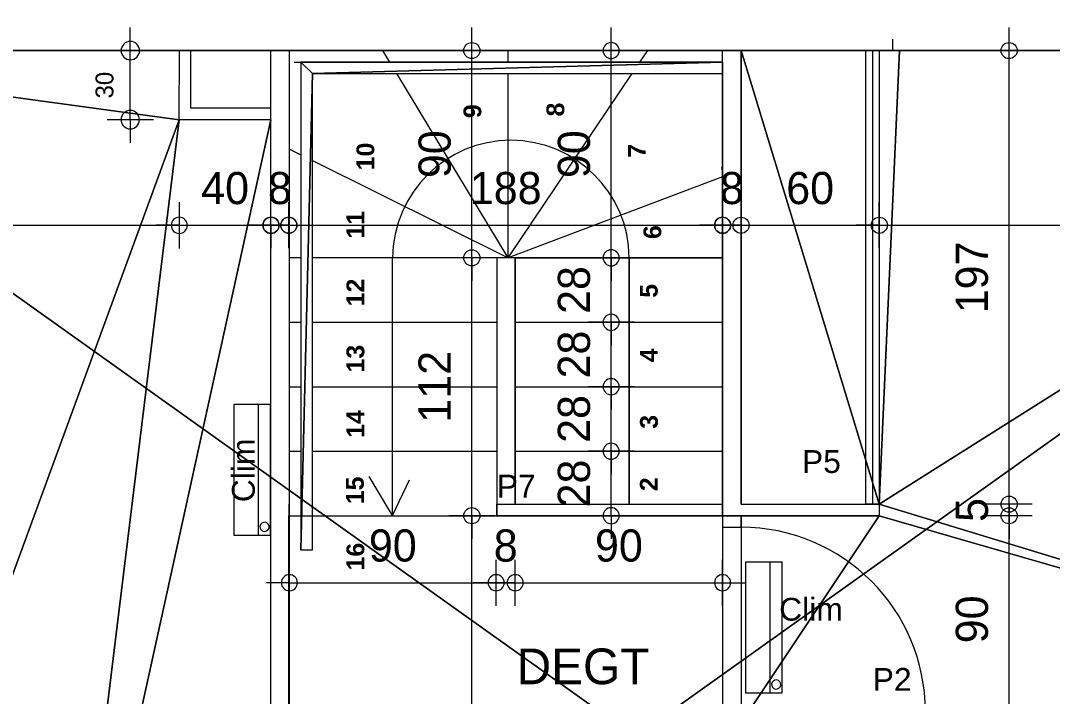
# Model space of a CAD drawing. Header units: metres. Extents: x -30.4 to 29.6, y -50.6 to 0.4.
# Drawn here: x 20.827 to 25.305, y -13.347 to -10.412 of the extents above; entities that cross this region are included whole.
import ezdxf
from ezdxf.enums import TextEntityAlignment as Align
from ezdxf.lldxf.tags import DXFTag

# ---------------------------------------------------------------- set-up
doc = ezdxf.new("R2010")
doc.units = ezdxf.units.M
doc.header["$MEASUREMENT"] = 0
for name, color, linetype in [('Calque commun', 7, 'Continuous'), ('Calque5', 7, 'Continuous'), ('Textes', 7, 'Continuous')]:
    doc.layers.add(name, color=color, linetype=linetype)
doc.styles.add('Arial12', font='arialbd.ttf', dxfattribs={"height": 0.077267})
doc.styles.add('Arial4', font='arial.ttf', dxfattribs={"height": 0.098961})
doc.styles.add('Century Gothic', font='GOTHIC.TTF', dxfattribs={"height": 0.139636})
doc.styles.add('Century Gothic15', font='GOTHIC.TTF', dxfattribs={"height": 0.155151})
doc.styles.add('Century Gothic19', font='GOTHIC.TTF', dxfattribs={"height": 0.077575})
tags = doc.linetypes.add('HIDDEN2', pattern=[0.1875, 0.125, -0.0625]).pattern_tags.tags
tags[6:7] = [DXFTag(74, 4), DXFTag(75, 0), DXFTag(340, '0'), DXFTag(46, 1.0), DXFTag(50, 0.0), DXFTag(44, 0.0), DXFTag(45, 0.0)]
tags[4:5] = [DXFTag(74, 4), DXFTag(75, 0), DXFTag(340, '0'), DXFTag(46, 1.0), DXFTag(50, 0.0), DXFTag(44, 0.0), DXFTag(45, 0.0)]
tags = doc.linetypes.add('HIDDENX2', pattern=[0.75, 0.5, -0.25]).pattern_tags.tags
tags[6:7] = [DXFTag(74, 4), DXFTag(75, 0), DXFTag(340, '0'), DXFTag(46, 1.0), DXFTag(50, 0.0), DXFTag(44, 0.0), DXFTag(45, 0.0)]
tags[4:5] = [DXFTag(74, 4), DXFTag(75, 0), DXFTag(340, '0'), DXFTag(46, 1.0), DXFTag(50, 0.0), DXFTag(44, 0.0), DXFTag(45, 0.0)]

# ---------------------------------------------------------------- blocks, each defined once
blk = doc.blocks.new('xmodule 12 niv1-7')
at = {"layer": 'Calque commun', "color": 5, "linetype": 'Continuous', "lineweight": 9}
blk.add_arc((0, 0), 0.5, 0, 359.99941, dxfattribs=at)
blk = doc.blocks.new('xmodule 12 niv1-8')
at = {"layer": 'Calque commun', "color": 5, "linetype": 'Continuous', "lineweight": 9}
blk.add_arc((0, 0), 0.5, 0, 359.99941, dxfattribs=at)
blk = doc.blocks.new('DimLine53630-2')
at = {"layer": 'Calque commun', "color": 5, "linetype": 'Continuous', "lineweight": 9}
for p, q in [((24.554, -11.3193), (24.554, -11.1193)), ((27.674, -11.3193), (27.674, -11.1193)), ((24.554, -11.2193), (24.454, -11.2193)), ((24.554, -11.2193), (27.674, -11.2193)), ((27.674, -11.2193), (27.774, -11.2193))]:
    blk.add_line(p, q, dxfattribs=at)
at = {"layer": 'Calque commun', "color": 5, "linetype": 'Continuous', "lineweight": 9, "extrusion": (0, 0, -1), "xscale": -0.07000000029802322, "yscale": -0.07000000029802322, "zscale": -0.07000000029802322, "rotation": -180}
for name, p in [('xmodule 12 niv1-7', (-24.554, -11.2193)), ('xmodule 12 niv1-8', (-27.674, -11.2193))]:
    blk.add_blockref(name, p, dxfattribs=at)
at = {"layer": 'Calque commun', "color": 5, "linetype": 'Continuous', "lineweight": 9, "style": 'Century Gothic'}
blk.add_text('312', height=0.13964, dxfattribs=at).set_placement((26.114, -11.1693), align=Align.BOTTOM_CENTER)
blk = doc.blocks.new('xmodule 12 niv1-9')
at = {"layer": 'Calque commun', "color": 5, "linetype": 'Continuous', "lineweight": 9}
blk.add_arc((0, 0), 0.5, 0, 359.99941, dxfattribs=at)
blk = doc.blocks.new('xmodule 12 niv1-10')
at = {"layer": 'Calque commun', "color": 5, "linetype": 'Continuous', "lineweight": 9}
blk.add_arc((0, 0), 0.5, 0, 359.99941, dxfattribs=at)
blk = doc.blocks.new('DimLine53638-2')
at = {"layer": 'Calque commun', "color": 5, "linetype": 'Continuous', "lineweight": 9}
for p, q in [((23.954, -11.3193), (23.954, -11.1193)), ((24.554, -11.3193), (24.554, -11.1193)), ((23.954, -11.2193), (23.854, -11.2193)), ((23.954, -11.2193), (24.554, -11.2193)), ((24.554, -11.2193), (24.654, -11.2193))]:
    blk.add_line(p, q, dxfattribs=at)
at = {"layer": 'Calque commun', "color": 5, "linetype": 'Continuous', "lineweight": 9, "extrusion": (0, 0, -1), "xscale": -0.07000000029802322, "yscale": -0.07000000029802322, "zscale": -0.07000000029802322, "rotation": -180}
for name, p in [('xmodule 12 niv1-9', (-23.954, -11.2193)), ('xmodule 12 niv1-10', (-24.554, -11.2193))]:
    blk.add_blockref(name, p, dxfattribs=at)
at = {"layer": 'Calque commun', "color": 5, "linetype": 'Continuous', "lineweight": 9, "style": 'Century Gothic'}
blk.add_text('60', height=0.13964, dxfattribs=at).set_placement((24.254, -11.1693), align=Align.BOTTOM_CENTER)
blk = doc.blocks.new('xmodule 12 niv1-11')
at = {"layer": 'Calque commun', "color": 5, "linetype": 'Continuous', "lineweight": 9}
blk.add_arc((0, 0), 0.5, 0, 359.99941, dxfattribs=at)
blk = doc.blocks.new('xmodule 12 niv1-12')
at = {"layer": 'Calque commun', "color": 5, "linetype": 'Continuous', "lineweight": 9}
blk.add_arc((0, 0), 0.5, 0, 359.99941, dxfattribs=at)
blk = doc.blocks.new('DimLine53646-2')
at = {"layer": 'Calque commun', "color": 5, "linetype": 'Continuous', "lineweight": 9}
for p, q in [((23.874, -11.3192), (23.874, -11.1192)), ((23.954, -11.3193), (23.954, -11.1193)), ((23.874, -11.2192), (23.774, -11.2192)), ((23.874, -11.2192), (23.954, -11.2193)), ((23.954, -11.2193), (24.054, -11.2193))]:
    blk.add_line(p, q, dxfattribs=at)
at = {"layer": 'Calque commun', "color": 5, "linetype": 'Continuous', "lineweight": 9, "extrusion": (0, 0, -1), "xscale": -0.07000000029802322, "yscale": -0.07000000029802322, "zscale": -0.07000000029802322, "rotation": -180}
for name, p in [('xmodule 12 niv1-11', (-23.874, -11.2192)), ('xmodule 12 niv1-12', (-23.954, -11.2193))]:
    blk.add_blockref(name, p, dxfattribs=at)
at = {"layer": 'Calque commun', "color": 5, "linetype": 'Continuous', "lineweight": 9, "style": 'Century Gothic'}
blk.add_text('8', height=0.1396, rotation=359.9781, dxfattribs=at).set_placement((23.914, -11.1692), align=Align.BOTTOM_CENTER)
blk = doc.blocks.new('xmodule 12 niv1-13')
at = {"layer": 'Calque commun', "color": 5, "linetype": 'Continuous', "lineweight": 9}
blk.add_arc((0, 0), 0.5, 0, 359.99941, dxfattribs=at)
blk = doc.blocks.new('xmodule 12 niv1-14')
at = {"layer": 'Calque commun', "color": 5, "linetype": 'Continuous', "lineweight": 9}
blk.add_arc((0, 0), 0.5, 0, 359.99941, dxfattribs=at)
blk = doc.blocks.new('DimLine53654-2')
at = {"layer": 'Calque commun', "color": 5, "linetype": 'Continuous', "lineweight": 9}
for p, q in [((21.9914, -11.3191), (21.9914, -11.1191)), ((23.874, -11.3192), (23.874, -11.1192)), ((21.9914, -11.2191), (21.8914, -11.2191)), ((21.9914, -11.2191), (23.874, -11.2192)), ((23.874, -11.2192), (23.974, -11.2192))]:
    blk.add_line(p, q, dxfattribs=at)
at = {"layer": 'Calque commun', "color": 5, "linetype": 'Continuous', "lineweight": 9, "xscale": 0.07000000029802322, "yscale": 0.07000000029802322, "zscale": 0.07000000029802322}
for name, p in [('xmodule 12 niv1-13', (21.9914, -11.2191)), ('xmodule 12 niv1-14', (23.874, -11.2192))]:
    blk.add_blockref(name, p, dxfattribs=at)
at = {"layer": 'Calque commun', "color": 5, "linetype": 'Continuous', "lineweight": 9, "style": 'Century Gothic'}
blk.add_text('188', height=0.13964, rotation=359.9974, dxfattribs=at).set_placement((22.9327, -11.1692), align=Align.BOTTOM_CENTER)
blk = doc.blocks.new('xmodule 12 niv1-15')
at = {"layer": 'Calque commun', "color": 5, "linetype": 'Continuous', "lineweight": 9}
blk.add_arc((0, 0), 0.5, 0, 359.99941, dxfattribs=at)
blk = doc.blocks.new('xmodule 12 niv1-16')
at = {"layer": 'Calque commun', "color": 5, "linetype": 'Continuous', "lineweight": 9}
blk.add_arc((0, 0), 0.5, 0, 359.99941, dxfattribs=at)
blk = doc.blocks.new('DimLine53662-2')
at = {"layer": 'Calque commun', "color": 5, "linetype": 'Continuous', "lineweight": 9}
for p, q in [((21.9141, -11.3193), (21.9138, -11.1193)), ((21.9915, -11.3191), (21.9912, -11.1191)), ((21.914, -11.2193), (21.814, -11.2194)), ((21.914, -11.2193), (21.9914, -11.2191)), ((21.9914, -11.2191), (22.0914, -11.219))]:
    blk.add_line(p, q, dxfattribs=at)
at = {"layer": 'Calque commun', "color": 5, "linetype": 'Continuous', "lineweight": 9, "extrusion": (0, 0, -1), "xscale": -0.06999999484552753, "yscale": -0.06999999484552753, "zscale": -0.07000000029802322, "rotation": 179.9152908298062}
for name, p in [('xmodule 12 niv1-15', (-21.914, -11.2193)), ('xmodule 12 niv1-16', (-21.9914, -11.2191))]:
    blk.add_blockref(name, p, dxfattribs=at)
at = {"layer": 'Calque commun', "color": 5, "linetype": 'Continuous', "lineweight": 9, "style": 'Century Gothic'}
blk.add_text('8', height=0.1396, rotation=0.0847, dxfattribs=at).set_placement((21.9526, -11.1692), align=Align.BOTTOM_CENTER)
blk = doc.blocks.new('xmodule 12 niv1-17')
at = {"layer": 'Calque commun', "color": 5, "linetype": 'Continuous', "lineweight": 9}
blk.add_arc((0, 0), 0.5, 0, 359.99941, dxfattribs=at)
blk = doc.blocks.new('xmodule 12 niv1-18')
at = {"layer": 'Calque commun', "color": 5, "linetype": 'Continuous', "lineweight": 9}
blk.add_arc((0, 0), 0.5, 0, 359.99941, dxfattribs=at)
blk = doc.blocks.new('DimLine53670-2')
at = {"layer": 'Calque commun', "color": 5, "linetype": 'Continuous', "lineweight": 9}
for p, q in [((21.5158, -11.1195), (21.5159, -11.3195)), ((21.914, -11.3193), (21.9139, -11.1193)), ((21.5158, -11.2195), (21.4158, -11.2195)), ((21.5158, -11.2195), (21.914, -11.2193)), ((21.914, -11.2193), (22.014, -11.2192))]:
    blk.add_line(p, q, dxfattribs=at)
at = {"layer": 'Calque commun', "color": 5, "linetype": 'Continuous', "lineweight": 9, "xscale": 0.06999999745102362, "yscale": 0.06999999745102362, "zscale": 0.07000000029802322, "rotation": 0.03362460017203107}
for name, p in [('xmodule 12 niv1-17', (21.5158, -11.2195)), ('xmodule 12 niv1-18', (21.914, -11.2193))]:
    blk.add_blockref(name, p, dxfattribs=at)
at = {"layer": 'Calque commun', "color": 5, "linetype": 'Continuous', "lineweight": 9, "style": 'Century Gothic'}
blk.add_text('40', height=0.13964, rotation=0.0336, dxfattribs=at).set_placement((21.7149, -11.1694), align=Align.BOTTOM_CENTER)
blk = doc.blocks.new('xmodule 12 niv1-19')
at = {"layer": 'Calque commun', "color": 5, "linetype": 'Continuous', "lineweight": 9}
blk.add_arc((0, 0), 0.5, 0, 359.99941, dxfattribs=at)
blk = doc.blocks.new('xmodule 12 niv1-20')
at = {"layer": 'Calque commun', "color": 5, "linetype": 'Continuous', "lineweight": 9}
blk.add_arc((0, 0), 0.5, 0, 359.99941, dxfattribs=at)
blk = doc.blocks.new('DimLine53678-2')
at = {"layer": 'Calque commun', "color": 5, "linetype": 'Continuous', "lineweight": 9}
for p, q in [((19.314, -11.3193), (19.314, -11.1193)), ((21.5159, -11.1195), (21.5158, -11.3195)), ((19.314, -11.2193), (19.214, -11.2192)), ((19.314, -11.2193), (21.5158, -11.2195)), ((21.5158, -11.2195), (21.6158, -11.2195))]:
    blk.add_line(p, q, dxfattribs=at)
at = {"layer": 'Calque commun', "color": 5, "linetype": 'Continuous', "lineweight": 9, "xscale": 0.07000000069123721, "yscale": 0.07000000069123721, "zscale": 0.07000000029802322, "rotation": -0.006072997278918225}
for name, p in [('xmodule 12 niv1-19', (19.314, -11.2193)), ('xmodule 12 niv1-20', (21.5158, -11.2195))]:
    blk.add_blockref(name, p, dxfattribs=at)
at = {"layer": 'Calque commun', "color": 5, "linetype": 'Continuous', "lineweight": 9, "style": 'Century Gothic'}
blk.add_text('220', height=0.13964, rotation=359.9939, dxfattribs=at).set_placement((20.4149, -11.1694), align=Align.BOTTOM_CENTER)
blk = doc.blocks.new('xmodule 12 niv1-21')
at = {"layer": 'Calque commun', "color": 5, "linetype": 'Continuous', "lineweight": 9}
blk.add_arc((0, 0), 0.5, 0, 359.99941, dxfattribs=at)
blk = doc.blocks.new('xmodule 12 niv1-22')
at = {"layer": 'Calque commun', "color": 5, "linetype": 'Continuous', "lineweight": 9}
blk.add_arc((0, 0), 0.5, 0, 359.99941, dxfattribs=at)
blk = doc.blocks.new('DimLine53686-2')
at = {"layer": 'Calque commun', "color": 5, "linetype": 'Continuous', "lineweight": 9}
for p, q in [((22.7857, -10.4605), (22.7857, -10.3605)), ((22.8857, -10.4605), (22.6857, -10.4605)), ((22.7857, -11.3606), (22.7857, -10.4605)), ((22.8857, -11.3606), (22.6857, -11.3606)), ((22.7857, -11.3606), (22.7857, -11.4606))]:
    blk.add_line(p, q, dxfattribs=at)
at = {"layer": 'Calque commun', "color": 5, "linetype": 'Continuous', "lineweight": 9, "extrusion": (0, 0, -1), "xscale": -0.07000000029802322, "yscale": -0.07000000029802322, "zscale": -0.07000000029802322, "rotation": 90.00000000000001}
for name, p in [('xmodule 12 niv1-22', (-22.7857, -10.4606)), ('xmodule 12 niv1-21', (-22.7857, -11.3606))]:
    blk.add_blockref(name, p, dxfattribs=at)
at = {"layer": 'Calque commun', "color": 5, "linetype": 'Continuous', "lineweight": 9, "style": 'Century Gothic'}
blk.add_text('90', height=0.13964, rotation=90, dxfattribs=at).set_placement((22.7357, -10.9106), align=Align.BOTTOM_CENTER)
blk = doc.blocks.new('xmodule 12 niv1-23')
at = {"layer": 'Calque commun', "color": 5, "linetype": 'Continuous', "lineweight": 9}
blk.add_arc((0, 0), 0.5, 0, 359.99941, dxfattribs=at)
blk = doc.blocks.new('xmodule 12 niv1-24')
at = {"layer": 'Calque commun', "color": 5, "linetype": 'Continuous', "lineweight": 9}
blk.add_arc((0, 0), 0.5, 0, 359.99941, dxfattribs=at)
blk = doc.blocks.new('DimLine53694-2')
at = {"layer": 'Calque commun', "color": 5, "linetype": 'Continuous', "lineweight": 9}
for p, q in [((22.7857, -11.3606), (22.7857, -11.2606)), ((22.8857, -11.3606), (22.6857, -11.3606)), ((22.7857, -12.4805), (22.7857, -11.3606)), ((22.8857, -12.4805), (22.6857, -12.4805)), ((22.7857, -12.4805), (22.7857, -12.5805))]:
    blk.add_line(p, q, dxfattribs=at)
at = {"layer": 'Calque commun', "color": 5, "linetype": 'Continuous', "lineweight": 9, "extrusion": (0, 0, -1), "xscale": -0.07000000029802322, "yscale": -0.07000000029802322, "zscale": -0.07000000029802322, "rotation": 90.00000000000001}
for name, p in [('xmodule 12 niv1-24', (-22.7857, -11.3606)), ('xmodule 12 niv1-23', (-22.7857, -12.4805))]:
    blk.add_blockref(name, p, dxfattribs=at)
at = {"layer": 'Calque commun', "color": 5, "linetype": 'Continuous', "lineweight": 9, "style": 'Century Gothic'}
blk.add_text('112', height=0.13964, rotation=90, dxfattribs=at).set_placement((22.7357, -11.9206), align=Align.BOTTOM_CENTER)
blk = doc.blocks.new('xmodule 12 niv1-25')
at = {"layer": 'Calque commun', "color": 5, "linetype": 'Continuous', "lineweight": 9}
blk.add_arc((0, 0), 0.5, 0, 359.99941, dxfattribs=at)
blk = doc.blocks.new('xmodule 12 niv1-26')
at = {"layer": 'Calque commun', "color": 5, "linetype": 'Continuous', "lineweight": 9}
blk.add_arc((0, 0), 0.5, 0, 359.99941, dxfattribs=at)
blk = doc.blocks.new('DimLine53702-2')
at = {"layer": 'Calque commun', "color": 5, "linetype": 'Continuous', "lineweight": 9}
for p, q in [((22.7857, -12.4805), (22.7857, -12.3805)), ((22.8857, -12.4805), (22.6857, -12.4805)), ((22.7857, -14.6606), (22.7857, -12.4805)), ((22.8857, -14.6606), (22.6857, -14.6606)), ((22.7857, -14.6606), (22.7857, -14.7606))]:
    blk.add_line(p, q, dxfattribs=at)
at = {"layer": 'Calque commun', "color": 5, "linetype": 'Continuous', "lineweight": 9, "extrusion": (0, 0, -1), "xscale": -0.07000000029802322, "yscale": -0.07000000029802322, "zscale": -0.07000000029802322, "rotation": 90.00000000000001}
for name, p in [('xmodule 12 niv1-26', (-22.7857, -12.4805)), ('xmodule 12 niv1-25', (-22.7857, -14.6606))]:
    blk.add_blockref(name, p, dxfattribs=at)
at = {"layer": 'Calque commun', "color": 5, "linetype": 'Continuous', "lineweight": 9, "style": 'Century Gothic'}
blk.add_text('218', height=0.13964, rotation=90, dxfattribs=at).set_placement((22.7357, -13.5706), align=Align.BOTTOM_CENTER)
blk = doc.blocks.new('xmodule 12 niv1-65')
at = {"layer": 'Calque commun', "color": 5, "linetype": 'Continuous', "lineweight": 9}
blk.add_arc((0, 0), 0.5, 0, 359.99941, dxfattribs=at)
blk = doc.blocks.new('xmodule 12 niv1-66')
at = {"layer": 'Calque commun', "color": 5, "linetype": 'Continuous', "lineweight": 9}
blk.add_arc((0, 0), 0.5, 0, 359.99941, dxfattribs=at)
blk = doc.blocks.new('DimLine53878-2')
at = {"layer": 'Calque commun', "color": 5, "linetype": 'Continuous', "lineweight": 9}
for p, q in [((25.1175, -10.4607), (25.1175, -10.3607)), ((25.2175, -10.4607), (25.0175, -10.4607)), ((25.1175, -12.4306), (25.1175, -10.4607)), ((25.2175, -12.4306), (25.0175, -12.4306)), ((25.1175, -12.4306), (25.1175, -12.5306))]:
    blk.add_line(p, q, dxfattribs=at)
at = {"layer": 'Calque commun', "color": 5, "linetype": 'Continuous', "lineweight": 9, "extrusion": (0, 0, -1), "xscale": -0.07000000029802322, "yscale": -0.07000000029802322, "zscale": -0.07000000029802322, "rotation": 90.00000000000001}
for name, p in [('xmodule 12 niv1-66', (-25.1175, -10.4607)), ('xmodule 12 niv1-65', (-25.1175, -12.4306))]:
    blk.add_blockref(name, p, dxfattribs=at)
at = {"layer": 'Calque commun', "color": 5, "linetype": 'Continuous', "lineweight": 9, "style": 'Century Gothic'}
blk.add_text('197', height=0.13964, rotation=90, dxfattribs=at).set_placement((25.0675, -11.4457), align=Align.BOTTOM_CENTER)
blk = doc.blocks.new('xmodule 12 niv1-67')
at = {"layer": 'Calque commun', "color": 5, "linetype": 'Continuous', "lineweight": 9}
blk.add_arc((0, 0), 0.5, 0, 359.99941, dxfattribs=at)
blk = doc.blocks.new('xmodule 12 niv1-68')
at = {"layer": 'Calque commun', "color": 5, "linetype": 'Continuous', "lineweight": 9}
blk.add_arc((0, 0), 0.5, 0, 359.99941, dxfattribs=at)
blk = doc.blocks.new('DimLine53886-2')
at = {"layer": 'Calque commun', "color": 5, "linetype": 'Continuous', "lineweight": 9}
for p, q in [((25.1175, -12.4306), (25.1175, -12.3306)), ((25.2175, -12.4306), (25.0175, -12.4306)), ((25.1175, -12.4807), (25.1175, -12.4306)), ((25.2175, -12.4807), (25.0175, -12.4807)), ((25.1175, -12.4807), (25.1175, -12.5807))]:
    blk.add_line(p, q, dxfattribs=at)
at = {"layer": 'Calque commun', "color": 5, "linetype": 'Continuous', "lineweight": 9, "extrusion": (0, 0, -1), "xscale": -0.07000000029802322, "yscale": -0.07000000029802322, "zscale": -0.07000000029802322, "rotation": 90.00000000000001}
for name, p in [('xmodule 12 niv1-68', (-25.1175, -12.4306)), ('xmodule 12 niv1-67', (-25.1175, -12.4807))]:
    blk.add_blockref(name, p, dxfattribs=at)
at = {"layer": 'Calque commun', "color": 5, "linetype": 'Continuous', "lineweight": 9, "style": 'Century Gothic'}
blk.add_text('5', height=0.1396, rotation=90, dxfattribs=at).set_placement((25.0675, -12.4556), align=Align.BOTTOM_CENTER)
blk = doc.blocks.new('xmodule 12 niv1-69')
at = {"layer": 'Calque commun', "color": 5, "linetype": 'Continuous', "lineweight": 9}
blk.add_arc((0, 0), 0.5, 0, 359.99941, dxfattribs=at)
blk = doc.blocks.new('xmodule 12 niv1-70')
at = {"layer": 'Calque commun', "color": 5, "linetype": 'Continuous', "lineweight": 9}
blk.add_arc((0, 0), 0.5, 0, 359.99941, dxfattribs=at)
blk = doc.blocks.new('DimLine53894-2')
at = {"layer": 'Calque commun', "color": 5, "linetype": 'Continuous', "lineweight": 9}
for p, q in [((25.1175, -12.4807), (25.1175, -12.3807)), ((25.2175, -12.4807), (25.0175, -12.4807)), ((25.1175, -13.3806), (25.1175, -12.4807)), ((25.2175, -13.3806), (25.0175, -13.3806)), ((25.1175, -13.3806), (25.1175, -13.4806))]:
    blk.add_line(p, q, dxfattribs=at)
at = {"layer": 'Calque commun', "color": 5, "linetype": 'Continuous', "lineweight": 9, "extrusion": (0, 0, -1), "xscale": -0.07000000029802322, "yscale": -0.07000000029802322, "zscale": -0.07000000029802322, "rotation": 90.00000000000001}
for name, p in [('xmodule 12 niv1-70', (-25.1175, -12.4807)), ('xmodule 12 niv1-69', (-25.1175, -13.3806))]:
    blk.add_blockref(name, p, dxfattribs=at)
at = {"layer": 'Calque commun', "color": 5, "linetype": 'Continuous', "lineweight": 9, "style": 'Century Gothic'}
blk.add_text('90', height=0.13964, rotation=90, dxfattribs=at).set_placement((25.0675, -12.9306), align=Align.BOTTOM_CENTER)
blk = doc.blocks.new('xmodule 12 niv1-85')
at = {"layer": 'Calque commun', "color": 5, "linetype": 'Continuous', "lineweight": 9}
blk.add_arc((0, 0), 0.5, 0, 359.9994, dxfattribs=at)
blk = doc.blocks.new('xmodule 12 niv1-86')
at = {"layer": 'Calque commun', "color": 5, "linetype": 'Continuous', "lineweight": 9}
blk.add_arc((0, 0), 0.5, 0, 359.9994, dxfattribs=at)
blk = doc.blocks.new('DimLine53979-2')
at = {"layer": 'Calque commun', "color": 5, "linetype": 'Continuous', "lineweight": 9}
for p, q in [((21.3035, -10.4607), (21.3035, -10.3607)), ((21.4035, -10.4607), (21.2035, -10.4607)), ((21.3034, -10.7607), (21.3035, -10.4607)), ((21.4034, -10.7607), (21.2034, -10.7607)), ((21.3034, -10.7607), (21.3034, -10.8607))]:
    blk.add_line(p, q, dxfattribs=at)
at = {"layer": 'Calque commun', "color": 5, "linetype": 'Continuous', "lineweight": 9, "xscale": 0.07999999821186066, "yscale": 0.07999999821186066, "zscale": 0.07999999821186066, "rotation": 90}
for name, p in [('xmodule 12 niv1-86', (21.3035, -10.4607)), ('xmodule 12 niv1-85', (21.3034, -10.7607))]:
    blk.add_blockref(name, p, dxfattribs=at)
at = {"layer": 'Calque commun', "color": 5, "linetype": 'Continuous', "lineweight": 9, "style": 'Century Gothic19'}
blk.add_text('30', height=0.07758, rotation=89.9945, dxfattribs=at).set_placement((21.2534, -10.6107), align=Align.BOTTOM_CENTER)
blk = doc.blocks.new('@PRES_1_$$_1-76')
at = {"layer": 'Calque commun', "color": 5, "linetype": 'Continuous', "lineweight": 9}
blk.add_line((0.05, 0.08), (0.05, 0.88), dxfattribs=at)
at = {"layer": 'Calque commun', "color": 5, "linetype": 'Continuous', "lineweight": 9, "extrusion": (0, 0, -1)}
blk.add_arc((-0.05, 0.08), 0.8, 90, 180, dxfattribs=at)
at = {"layer": 'Calque commun', "color": 5, "linetype": 'Continuous', "lineweight": 9}
mesh = blk.add_polyface(dxfattribs=at)
corners = [(0, 0), (0, 0.08), (0.05, 0.08), (0.05, 0)]
mesh.append_faces([[corners[k] for k in face] for face in [(0, 1, 2, 3)]], dxfattribs={"color": 5})
mesh = blk.add_polyface(dxfattribs=at)
corners = [(0.85, 0), (0.85, 0.08), (0.9, 0.08), (0.9, 0)]
mesh.append_faces([[corners[k] for k in face] for face in [(0, 1, 2, 3)]], dxfattribs={"color": 5})
blk = doc.blocks.new('@PRES_1_$$_1-77')
at = {"layer": 'Calque commun', "color": 7, "linetype": 'Continuous', "lineweight": 9}
blk.add_line((0, 0), (0, 0.08), dxfattribs=at)
blk = doc.blocks.new('@PRES_1_$$_1-78')
at = {"layer": 'Calque commun', "color": 7, "linetype": 'Continuous', "lineweight": 9}
blk.add_line((0, 0), (0, 0.08), dxfattribs=at)
blk = doc.blocks.new('INTER_2D_COMB26')
at = {"layer": 'Calque5', "color": 0, "linetype": 'ByBlock', "lineweight": -2}
for name in ['@PRES_1_$$_1-76', '@PRES_1_$$_1-77']:
    blk.add_blockref(name, (0, 0), dxfattribs=at)
at = {"layer": 'Calque5', "color": 0, "linetype": 'ByBlock', "lineweight": -2, "extrusion": (0, 0, -1), "xscale": -1, "yscale": -1, "zscale": -1, "rotation": -180}
blk.add_blockref('@PRES_1_$$_1-78', (-0.9, 0), dxfattribs=at)
blk = doc.blocks.new('PLACED_COMB26')
at = {"layer": 'Calque5', "color": 0, "linetype": 'ByBlock', "lineweight": -2}
blk.add_blockref('INTER_2D_COMB26', (0, 0), dxfattribs=at)
blk = doc.blocks.new('xmodule 12 niv1-95')
at = {"layer": 'Calque commun', "color": 5, "linetype": 'Continuous', "lineweight": 9}
blk.add_arc((0, 0), 0.5, 0, 359.99941, dxfattribs=at)
blk = doc.blocks.new('xmodule 12 niv1-96')
at = {"layer": 'Calque commun', "color": 5, "linetype": 'Continuous', "lineweight": 9}
blk.add_arc((0, 0), 0.5, 0, 359.99941, dxfattribs=at)
blk = doc.blocks.new('DimLine60103-2')
at = {"layer": 'Calque commun', "color": 5, "linetype": 'Continuous', "lineweight": 9}
for p, q in [((22.974, -12.8715), (22.974, -12.6715)), ((23.874, -12.8715), (23.874, -12.6715)), ((22.974, -12.7715), (22.874, -12.7715)), ((22.974, -12.7715), (23.874, -12.7715)), ((23.874, -12.7715), (23.974, -12.7715))]:
    blk.add_line(p, q, dxfattribs=at)
at = {"layer": 'Calque commun', "color": 5, "linetype": 'Continuous', "lineweight": 9, "xscale": 0.07000000029802322, "yscale": 0.07000000029802322, "zscale": 0.07000000029802322}
for name, p in [('xmodule 12 niv1-95', (22.974, -12.7715)), ('xmodule 12 niv1-96', (23.874, -12.7715))]:
    blk.add_blockref(name, p, dxfattribs=at)
at = {"layer": 'Calque commun', "color": 5, "linetype": 'Continuous', "lineweight": 9, "style": 'Century Gothic'}
blk.add_text('90', height=0.13964, dxfattribs=at).set_placement((23.424, -12.7215), align=Align.BOTTOM_CENTER)
blk = doc.blocks.new('xmodule 12 niv1-97')
at = {"layer": 'Calque commun', "color": 5, "linetype": 'Continuous', "lineweight": 9}
blk.add_arc((0, 0), 0.5, 0, 359.99941, dxfattribs=at)
blk = doc.blocks.new('xmodule 12 niv1-98')
at = {"layer": 'Calque commun', "color": 5, "linetype": 'Continuous', "lineweight": 9}
blk.add_arc((0, 0), 0.5, 0, 359.99941, dxfattribs=at)
blk = doc.blocks.new('DimLine60111-2')
at = {"layer": 'Calque commun', "color": 5, "linetype": 'Continuous', "lineweight": 9}
for p, q in [((22.8914, -12.8715), (22.8914, -12.6715)), ((22.974, -12.8715), (22.974, -12.6715)), ((22.8914, -12.7715), (22.7914, -12.7715)), ((22.8914, -12.7715), (22.974, -12.7715)), ((22.974, -12.7715), (23.074, -12.7715))]:
    blk.add_line(p, q, dxfattribs=at)
at = {"layer": 'Calque commun', "color": 5, "linetype": 'Continuous', "lineweight": 9, "xscale": 0.07000000029802322, "yscale": 0.07000000029802322, "zscale": 0.07000000029802322}
for name, p in [('xmodule 12 niv1-97', (22.8914, -12.7715)), ('xmodule 12 niv1-98', (22.974, -12.7715))]:
    blk.add_blockref(name, p, dxfattribs=at)
at = {"layer": 'Calque commun', "color": 5, "linetype": 'Continuous', "lineweight": 9, "style": 'Century Gothic'}
blk.add_text('8', height=0.1396, dxfattribs=at).set_placement((22.9327, -12.7215), align=Align.BOTTOM_CENTER)
blk = doc.blocks.new('xmodule 12 niv1-99')
at = {"layer": 'Calque commun', "color": 5, "linetype": 'Continuous', "lineweight": 9}
blk.add_arc((0, 0), 0.5, 0, 359.99941, dxfattribs=at)
blk = doc.blocks.new('xmodule 12 niv1-100')
at = {"layer": 'Calque commun', "color": 5, "linetype": 'Continuous', "lineweight": 9}
blk.add_arc((0, 0), 0.5, 0, 359.99941, dxfattribs=at)
blk = doc.blocks.new('DimLine60119-2')
at = {"layer": 'Calque commun', "color": 5, "linetype": 'Continuous', "lineweight": 9}
for p, q in [((21.994, -12.8715), (21.994, -12.6715)), ((22.8914, -12.8715), (22.8914, -12.6715)), ((21.994, -12.7715), (21.894, -12.7715)), ((21.994, -12.7715), (22.8914, -12.7715)), ((22.8914, -12.7715), (22.9914, -12.7715))]:
    blk.add_line(p, q, dxfattribs=at)
at = {"layer": 'Calque commun', "color": 5, "linetype": 'Continuous', "lineweight": 9, "xscale": 0.07000000029802322, "yscale": 0.07000000029802322, "zscale": 0.07000000029802322}
for name, p in [('xmodule 12 niv1-99', (21.994, -12.7715)), ('xmodule 12 niv1-100', (22.8914, -12.7715))]:
    blk.add_blockref(name, p, dxfattribs=at)
at = {"layer": 'Calque commun', "color": 5, "linetype": 'Continuous', "lineweight": 9, "style": 'Century Gothic'}
blk.add_text('90', height=0.13964, dxfattribs=at).set_placement((22.4427, -12.7215), align=Align.BOTTOM_CENTER)
blk = doc.blocks.new('xmodule 12 niv1-101')
at = {"layer": 'Calque commun', "color": 5, "linetype": 'Continuous', "lineweight": 9}
blk.add_arc((0, 0), 0.5, 0, 359.99941, dxfattribs=at)
blk = doc.blocks.new('xmodule 12 niv1-102')
at = {"layer": 'Calque commun', "color": 5, "linetype": 'Continuous', "lineweight": 9}
blk.add_arc((0, 0), 0.5, 0, 359.99941, dxfattribs=at)
blk = doc.blocks.new('DimLine60129-2')
at = {"layer": 'Calque commun', "color": 5, "linetype": 'Continuous', "lineweight": 9}
for p, q in [((23.3903, -10.4606), (23.3903, -10.3606)), ((23.4903, -10.4606), (23.2903, -10.4606)), ((23.3903, -11.3605), (23.3903, -10.4606)), ((23.4903, -11.3605), (23.2903, -11.3605)), ((23.3903, -11.3605), (23.3903, -11.4605))]:
    blk.add_line(p, q, dxfattribs=at)
at = {"layer": 'Calque commun', "color": 5, "linetype": 'Continuous', "lineweight": 9, "xscale": 0.07000000029802322, "yscale": 0.07000000029802322, "zscale": 0.07000000029802322, "rotation": 90}
for name, p in [('xmodule 12 niv1-102', (23.3903, -10.4606)), ('xmodule 12 niv1-101', (23.3903, -11.3605))]:
    blk.add_blockref(name, p, dxfattribs=at)
at = {"layer": 'Calque commun', "color": 5, "linetype": 'Continuous', "lineweight": 9, "style": 'Century Gothic'}
blk.add_text('90', height=0.13964, rotation=90, dxfattribs=at).set_placement((23.3403, -10.9106), align=Align.BOTTOM_CENTER)
blk = doc.blocks.new('xmodule 12 niv1-103')
at = {"layer": 'Calque commun', "color": 5, "linetype": 'Continuous', "lineweight": 9}
blk.add_arc((0, 0), 0.5, 0, 359.99941, dxfattribs=at)
blk = doc.blocks.new('xmodule 12 niv1-104')
at = {"layer": 'Calque commun', "color": 5, "linetype": 'Continuous', "lineweight": 9}
blk.add_arc((0, 0), 0.5, 0, 359.99941, dxfattribs=at)
blk = doc.blocks.new('DimLine60137-2')
at = {"layer": 'Calque commun', "color": 5, "linetype": 'Continuous', "lineweight": 9}
for p, q in [((23.3903, -11.3605), (23.3903, -11.2605)), ((23.4903, -11.3605), (23.2903, -11.3605)), ((23.3903, -11.6405), (23.3903, -11.3605)), ((23.4903, -11.6405), (23.2903, -11.6405)), ((23.3903, -11.6405), (23.3903, -11.7405))]:
    blk.add_line(p, q, dxfattribs=at)
at = {"layer": 'Calque commun', "color": 5, "linetype": 'Continuous', "lineweight": 9, "xscale": 0.07000000029802322, "yscale": 0.07000000029802322, "zscale": 0.07000000029802322, "rotation": 90}
for name, p in [('xmodule 12 niv1-104', (23.3903, -11.3605)), ('xmodule 12 niv1-103', (23.3903, -11.6405))]:
    blk.add_blockref(name, p, dxfattribs=at)
at = {"layer": 'Calque commun', "color": 5, "linetype": 'Continuous', "lineweight": 9, "style": 'Century Gothic'}
blk.add_text('28', height=0.13964, rotation=90, dxfattribs=at).set_placement((23.3403, -11.5005), align=Align.BOTTOM_CENTER)
blk = doc.blocks.new('xmodule 12 niv1-105')
at = {"layer": 'Calque commun', "color": 5, "linetype": 'Continuous', "lineweight": 9}
blk.add_arc((0, 0), 0.5, 0, 359.99941, dxfattribs=at)
blk = doc.blocks.new('xmodule 12 niv1-106')
at = {"layer": 'Calque commun', "color": 5, "linetype": 'Continuous', "lineweight": 9}
blk.add_arc((0, 0), 0.5, 0, 359.99941, dxfattribs=at)
blk = doc.blocks.new('DimLine60145-2')
at = {"layer": 'Calque commun', "color": 5, "linetype": 'Continuous', "lineweight": 9}
for p, q in [((23.3903, -11.6405), (23.3903, -11.5405)), ((23.4903, -11.6405), (23.2903, -11.6405)), ((23.3903, -11.9205), (23.3903, -11.6405)), ((23.4903, -11.9205), (23.2903, -11.9205)), ((23.3903, -11.9205), (23.3903, -12.0205))]:
    blk.add_line(p, q, dxfattribs=at)
at = {"layer": 'Calque commun', "color": 5, "linetype": 'Continuous', "lineweight": 9, "xscale": 0.07000000029802322, "yscale": 0.07000000029802322, "zscale": 0.07000000029802322, "rotation": 90}
for name, p in [('xmodule 12 niv1-106', (23.3903, -11.6405)), ('xmodule 12 niv1-105', (23.3903, -11.9205))]:
    blk.add_blockref(name, p, dxfattribs=at)
at = {"layer": 'Calque commun', "color": 5, "linetype": 'Continuous', "lineweight": 9, "style": 'Century Gothic'}
blk.add_text('28', height=0.13964, rotation=90, dxfattribs=at).set_placement((23.3403, -11.7805), align=Align.BOTTOM_CENTER)
blk = doc.blocks.new('xmodule 12 niv1-107')
at = {"layer": 'Calque commun', "color": 5, "linetype": 'Continuous', "lineweight": 9}
blk.add_arc((0, 0), 0.5, 0, 359.99941, dxfattribs=at)
blk = doc.blocks.new('xmodule 12 niv1-108')
at = {"layer": 'Calque commun', "color": 5, "linetype": 'Continuous', "lineweight": 9}
blk.add_arc((0, 0), 0.5, 0, 359.99941, dxfattribs=at)
blk = doc.blocks.new('DimLine60153-2')
at = {"layer": 'Calque commun', "color": 5, "linetype": 'Continuous', "lineweight": 9}
for p, q in [((23.3903, -11.9205), (23.3903, -11.8205)), ((23.4903, -11.9205), (23.2903, -11.9205)), ((23.3903, -12.2005), (23.3903, -11.9205)), ((23.4903, -12.2005), (23.2903, -12.2005)), ((23.3903, -12.2005), (23.3903, -12.3005))]:
    blk.add_line(p, q, dxfattribs=at)
at = {"layer": 'Calque commun', "color": 5, "linetype": 'Continuous', "lineweight": 9, "xscale": 0.07000000029802322, "yscale": 0.07000000029802322, "zscale": 0.07000000029802322, "rotation": 90}
for name, p in [('xmodule 12 niv1-108', (23.3903, -11.9205)), ('xmodule 12 niv1-107', (23.3903, -12.2005))]:
    blk.add_blockref(name, p, dxfattribs=at)
at = {"layer": 'Calque commun', "color": 5, "linetype": 'Continuous', "lineweight": 9, "style": 'Century Gothic'}
blk.add_text('28', height=0.13964, rotation=90, dxfattribs=at).set_placement((23.3403, -12.0605), align=Align.BOTTOM_CENTER)
blk = doc.blocks.new('xmodule 12 niv1-109')
at = {"layer": 'Calque commun', "color": 5, "linetype": 'Continuous', "lineweight": 9}
blk.add_arc((0, 0), 0.5, 0, 359.99941, dxfattribs=at)
blk = doc.blocks.new('xmodule 12 niv1-110')
at = {"layer": 'Calque commun', "color": 5, "linetype": 'Continuous', "lineweight": 9}
blk.add_arc((0, 0), 0.5, 0, 359.99941, dxfattribs=at)
blk = doc.blocks.new('DimLine60161-2')
at = {"layer": 'Calque commun', "color": 5, "linetype": 'Continuous', "lineweight": 9}
for p, q in [((23.3903, -12.2005), (23.3903, -12.1005)), ((23.4903, -12.2005), (23.2903, -12.2005)), ((23.3903, -12.4806), (23.3903, -12.2005)), ((23.4903, -12.4806), (23.2903, -12.4806)), ((23.3903, -12.4806), (23.3903, -12.5806))]:
    blk.add_line(p, q, dxfattribs=at)
at = {"layer": 'Calque commun', "color": 5, "linetype": 'Continuous', "lineweight": 9, "xscale": 0.07000000029802322, "yscale": 0.07000000029802322, "zscale": 0.07000000029802322, "rotation": 90}
for name, p in [('xmodule 12 niv1-110', (23.3903, -12.2005)), ('xmodule 12 niv1-109', (23.3903, -12.4806))]:
    blk.add_blockref(name, p, dxfattribs=at)
at = {"layer": 'Calque commun', "color": 5, "linetype": 'Continuous', "lineweight": 9, "style": 'Century Gothic'}
blk.add_text('28', height=0.13964, rotation=90, dxfattribs=at).set_placement((23.3403, -12.3406), align=Align.BOTTOM_CENTER)
blk = doc.blocks.new('clim-int7')
at = {"layer": 'Calque commun', "color": 0, "linetype": 'ByBlock', "lineweight": 9}
for p, q in [((0.5671, 0.16), (0, 0.16)), ((0, 0.16), (0, 0)), ((0.5671, 0), (0.5671, 0.16)), ((0, 0.106), (0.5671, 0.106)), ((0, 0), (0.5671, 0))]:
    blk.add_line(p, q, dxfattribs=at)
blk.add_arc((0.531, 0.1338), 0.02, 330, 329.9994, dxfattribs=at)
blk = doc.blocks.new('xmodule 12 niv1-121')
at = {"layer": 'Calque commun', "color": 15, "linetype": 'Continuous', "lineweight": 18}
for p, q in [((21.5158, -10.7609), (21.5166, -10.4609)), ((21.5166, -10.4609), (21.5666, -10.461)), ((21.5659, -10.7109), (21.5666, -10.461)), ((21.9139, -10.7106), (21.5659, -10.7109)), ((21.914, -10.7607), (21.9139, -10.7106)), ((21.914, -10.7607), (21.5158, -10.7609)), ((23.9609, -12.4306), (24.554, -12.4307)), ((24.554, -12.4307), (24.554, -12.4807)), ((23.9504, -12.4806), (24.554, -12.4807))]:
    blk.add_line(p, q, dxfattribs=at)
at = {"layer": 'Calque commun', "color": 7, "linetype": 'Continuous', "lineweight": 18}
for p, q in [((21.914, -10.4607), (21.994, -10.4607)), ((21.914, -13.4134), (21.914, -10.4607)), ((21.994, -13.4134), (21.994, -10.4607)), ((23.874, -10.4609), (23.954, -10.4609)), ((23.874, -12.4806), (23.874, -10.4609)), ((23.954, -12.4306), (23.954, -10.4609))]:
    blk.add_line(p, q, dxfattribs=at)
at = {"layer": 'Calque commun', "color": 7, "linetype": 'Continuous', "lineweight": 9}
for p, q in [((22.4296, -10.5107), (22.3994, -10.4607)), ((22.9438, -10.5107), (22.9438, -10.4607)), ((23.5155, -10.5107), (23.5491, -10.4607)), ((24.494, -10.4607), (24.494, -12.4306)), ((24.554, -10.4607), (24.494, -10.4607)), ((24.524, -10.4607), (24.524, -12.4306)), ((24.554, -10.4607), (24.554, -12.4306)), ((22.9438, -11.3604), (22.4599, -10.5607)), ((22.9438, -11.3604), (23.4818, -10.5607)), ((22.9438, -11.3604), (22.9438, -10.5607)), ((21.9914, -10.8869), (22.044, -10.9131)), ((22.094, -10.938), (22.9438, -11.3604)), ((23.8688, -10.969), (23.874, -10.988)), ((23.874, -11.0092), (22.9438, -11.3604)), ((22.044, -11.3606), (21.9914, -11.3606)), ((22.974, -11.3606), (22.094, -11.3606)), ((22.4417, -12.4806), (22.4414, -11.3606)), ((22.974, -11.3606), (22.894, -11.3606)), ((22.894, -11.3606), (22.894, -12.4806)), ((22.974, -11.3606), (23.874, -11.3605)), ((23.874, -11.3605), (22.974, -11.3606)), ((22.974, -11.3606), (23.874, -11.3605)), ((22.974, -11.3606), (22.974, -12.4306)), ((22.974, -12.4306), (22.974, -11.3606)), ((23.4688, -12.4304), (23.4688, -11.3604)), ((23.4688, -12.4304), (23.4688, -11.3604)), ((23.874, -11.3605), (23.8688, -11.3604)), ((23.8688, -11.3604), (23.874, -11.3605)), ((23.874, -11.3605), (23.8688, -11.3604)), ((21.9914, -11.6406), (22.044, -11.6406)), ((22.094, -11.6406), (22.894, -11.6406)), ((22.974, -11.6406), (23.874, -11.6405)), ((23.874, -11.6405), (23.8688, -11.6404)), ((21.9914, -11.9206), (22.044, -11.9206)), ((22.094, -11.9206), (22.894, -11.9206)), ((22.974, -11.9206), (23.874, -11.9205)), ((23.874, -11.9205), (23.8688, -11.9204)), ((21.9914, -12.2006), (22.044, -12.2006)), ((22.094, -12.2006), (22.894, -12.2006)), ((22.974, -12.2006), (23.874, -12.2005)), ((23.874, -12.2005), (23.8688, -12.2004)), ((22.4417, -12.4799), (22.3402, -12.3104)), ((22.4417, -12.4799), (22.5148, -12.3248)), ((21.9914, -12.4305), (21.9914, -12.4806)), ((22.894, -12.4806), (22.894, -12.4306)), ((22.894, -12.4306), (22.974, -12.4306)), ((22.974, -12.4306), (23.874, -12.4306)), ((23.874, -12.4306), (23.874, -12.4806)), ((23.874, -12.4306), (23.874, -12.4806)), ((24.554, -12.4306), (24.494, -12.4306)), ((21.9914, -12.4806), (22.044, -12.4806)), ((22.094, -12.4806), (22.8414, -12.4805)), ((22.894, -12.4806), (22.974, -12.4806)), ((22.894, -12.4806), (22.974, -12.4806)), ((23.874, -12.4806), (22.894, -12.4806)), ((23.4313, -12.4804), (23.6021, -12.4804))]:
    blk.add_line(p, q, dxfattribs=at)
at = {"layer": 'Calque commun', "color": 7, "linetype": 'HIDDENX2', "lineweight": 9}
blk.add_line((23.4688, -11.3604), (23.4688, -12.4304), dxfattribs=at)
at = {"layer": 'Calque commun', "color": 7, "linetype": 'Continuous', "lineweight": 9}
blk.add_arc((22.9551, -11.3641), 0.5137, 0.4125, 179.6003, dxfattribs=at)
at = {"layer": 'Calque commun', "color": 5, "linetype": 'Continuous', "lineweight": 9}
for name in ['DimLine53979-2', 'DimLine53686-2', 'DimLine60129-2', 'DimLine53878-2', 'DimLine53678-2', 'DimLine53670-2', 'DimLine53662-2', 'DimLine53654-2', 'DimLine53646-2', 'DimLine53638-2', 'DimLine53630-2', 'DimLine53694-2', 'DimLine60137-2', 'DimLine60145-2', 'DimLine60153-2', 'DimLine60161-2', 'DimLine53886-2', 'DimLine53702-2', 'DimLine53894-2', 'DimLine60119-2', 'DimLine60111-2', 'DimLine60103-2']:
    blk.add_blockref(name, (0, 0), dxfattribs=at)
at = {"layer": 'Calque commun', "color": 7, "linetype": 'HIDDEN2', "lineweight": -2, "xscale": -1, "yscale": -1, "zscale": -1, "rotation": 90}
for p in [(21.7523, -11.9977), (23.9728, -12.6823)]:
    blk.add_blockref('clim-int7', p, dxfattribs=at)
at = {"layer": 'Calque commun', "color": 0, "linetype": 'ByBlock', "lineweight": -2, "extrusion": (0, 0, -1), "xscale": -1, "yscale": -1, "zscale": -1, "rotation": -90.00000000000001}
blk.add_blockref('PLACED_COMB26', (-23.874, -13.3806), dxfattribs=at)
at = {"layer": 'Calque commun', "color": 5, "linetype": 'ByBlock', "lineweight": -2, "style": 'Arial12'}
for s, height, p in [('9', 0.0773, (22.8499, -10.6939)), ('8', 0.0773, (23.21, -10.6868)), ('10', 0.07727, (22.3855, -10.8605)), ('7', 0.0773, (23.5639, -10.8656)), ('11', 0.07727, (22.3421, -11.1569)), ('6', 0.0773, (23.631, -11.219)), ('12', 0.07727, (22.3421, -11.4511)), ('5', 0.0773, (23.6156, -11.474)), ('13', 0.07727, (22.3421, -11.7383)), ('4', 0.0773, (23.6156, -11.754)), ('14', 0.07727, (22.3421, -12.022)), ('3', 0.0773, (23.6161, -12.0429)), ('15', 0.07727, (22.3402, -12.3104)), ('2', 0.0773, (23.6156, -12.314)), ('16', 0.07727, (22.3421, -12.5981))]:
    blk.add_text(s, height=height, rotation=90, dxfattribs=at).set_placement(p, align=Align.BOTTOM_RIGHT)
at = {"layer": 'Textes', "color": 5, "linetype": 'ByBlock', "lineweight": -2, "style": 'Arial4'}
blk.add_text('Clim', height=0.09896, rotation=90, dxfattribs=at).set_placement((21.8733, -12.1454), align=Align.BOTTOM_RIGHT)
for s, p in [('P5', (24.2183, -12.1958)), ('P7', (22.894, -12.3026)), ('P2', (24.5252, -13.1419))]:
    blk.add_text(s, height=0.09896, dxfattribs=at).set_placement(p, align=Align.TOP_LEFT)
at = {"layer": 'Textes', "color": 5, "linetype": 'ByBlock', "lineweight": -2}
for s, height, style, p in [('Clim', 0.09896, 'Arial4', (24.3959, -12.9659)), ('DEGT', 0.15515, 'Century Gothic15', (23.5563, -13.2588))]:
    blk.add_text(s, height=height, dxfattribs=dict(at, style=style)).set_placement(p, align=Align.BOTTOM_RIGHT)
at = {"layer": 'Calque commun', "color": 9, "linetype": 'Continuous', "lineweight": 18}
mesh = blk.add_polyface(dxfattribs=at)
corners = [(19.314, -16.4206), (19.314, -10.4007), (19.314, -10.4607), (27.674, -16.4206), (27.674, -10.4607)]
mesh.append_faces([[corners[k] for k in face] for face in [(3, 2, 4)]], dxfattribs={"vtx0": -1, "color": 9})
mesh.append_faces([[corners[k] for k in face] for face in [(0, 2, 3)]], dxfattribs={"vtx0": -1, "vtx1": -1, "color": 9})
mesh.append_faces([[corners[k] for k in face] for face in [(0, 1, 2)]], dxfattribs={"vtx2": -1, "color": 9})
at = {"layer": 'Calque commun', "color": 9, "linetype": 'Continuous', "lineweight": 9}
mesh = blk.add_polyface(dxfattribs=at)
corners = [(21.914, -10.7607), (21.5158, -10.7609), (21.014, -14.8606), (21.914, -15.4606), (21.014, -15.4606), (20.014, -14.8606), (19.314, -10.4607), (21.5166, -10.4609), (19.314, -15.4606), (20.014, -15.4606)]
mesh.append_faces([[corners[k] for k in face] for face in [(3, 2, 4), (6, 1, 7)]], dxfattribs={"vtx0": -1, "color": 9})
mesh.append_faces([[corners[k] for k in face] for face in [(5, 1, 6)]], dxfattribs={"vtx0": -1, "vtx1": -1, "vtx2": -1, "color": 9})
mesh.append_faces([[corners[k] for k in face] for face in [(5, 6, 8)]], dxfattribs={"vtx0": -1, "vtx2": -1, "color": 9})
mesh.append_faces([[corners[k] for k in face] for face in [(9, 5, 8)]], dxfattribs={"vtx1": -1, "color": 9})
mesh.append_faces([[corners[k] for k in face] for face in [(0, 1, 2), (3, 0, 2), (5, 2, 1)]], dxfattribs={"vtx1": -1, "vtx2": -1, "color": 9})
mesh = blk.add_polyface(dxfattribs=at)
corners = [(24.554, -12.4306), (27.674, -13.3807), (27.674, -10.4607), (23.954, -10.4607), (23.954, -12.4306), (24.554, -12.4807), (23.954, -12.4806), (23.954, -13.3806), (24.6414, -10.4607)]
mesh.append_faces([[corners[k] for k in face] for face in [(0, 3, 4)]], dxfattribs={"vtx0": -1, "color": 9})
mesh.append_faces([[corners[k] for k in face] for face in [(1, 5, 7)]], dxfattribs={"vtx0": -1, "vtx1": -1, "color": 9})
mesh.append_faces([[corners[k] for k in face] for face in [(0, 1, 2), (0, 2, 8), (0, 8, 3)]], dxfattribs={"vtx0": -1, "vtx2": -1, "color": 9})
mesh.append_faces([[corners[k] for k in face] for face in [(0, 5, 1)]], dxfattribs={"vtx1": -1, "vtx2": -1, "color": 9})
mesh.append_faces([[corners[k] for k in face] for face in [(5, 6, 7)]], dxfattribs={"vtx2": -1, "color": 9})
at = {"layer": 'Calque commun', "color": 7, "linetype": 'Continuous', "lineweight": 9}
mesh = blk.add_polyface(dxfattribs=at)
corners = [(22.094, -10.5607), (22.044, -10.5107), (22.044, -12.6285), (23.874, -10.5607), (23.874, -12.4306), (23.874, -10.5107), (22.094, -12.6285)]
mesh.append_faces([[corners[k] for k in face] for face in [(0, 2, 6)]], dxfattribs={"vtx0": -1, "color": 7})
mesh.append_faces([[corners[k] for k in face] for face in [(0, 1, 2)]], dxfattribs={"vtx0": -1, "vtx2": -1, "color": 7})
mesh.append_faces([[corners[k] for k in face] for face in [(5, 1, 0), (0, 3, 5)]], dxfattribs={"vtx1": -1, "vtx2": -1, "color": 7})
mesh.append_faces([[corners[k] for k in face] for face in [(3, 4, 5)]], dxfattribs={"vtx2": -1, "color": 7})
at = {"layer": 'Calque commun', "color": 9, "linetype": 'Continuous', "lineweight": 9}
mesh = blk.add_polyface(dxfattribs=at)
corners = [(23.874, -12.4806), (23.874, -14.6607), (21.9914, -14.6606), (21.9914, -12.4806)]
mesh.append_faces([[corners[k] for k in face] for face in [(0, 1, 2, 3)]], dxfattribs={"color": 9})
blk = doc.blocks.new('Block47759')
at = {"layer": 'Calque commun', "color": 7, "linetype": 'Continuous', "lineweight": 9}
blk.add_line((27.674, -10.5425), (19.314, -10.5425), dxfattribs=at)

msp = doc.modelspace()

# ---------------------------------------------------------------- linework, layer by layer
at = {"layer": 'Calque commun', "color": 7, "linetype": 'Continuous', "lineweight": 9}
for p, q in [((24.6127, -10.5456), (24.6127, -10.4925)), ((21.964, -10.5425), (23.864, -10.5425)), ((22.014, -10.5926), (23.814, -10.5926))]:
    msp.add_line(p, q, dxfattribs=at)

# ---------------------------------------------------------------- block references
at = {"layer": 'Calque commun', "color": 0, "linetype": 'ByBlock', "lineweight": -2}
for name, p in [('xmodule 12 niv1-121', (0, -0.0819)), ('Block47759', (0, 0))]:
    msp.add_blockref(name, p, dxfattribs=at)

# ---------------------------------------------------------------- meshes
at = {"layer": 'Calque commun', "color": 7, "linetype": 'Continuous', "lineweight": 9}
mesh = msp.add_polyface(dxfattribs=at)
corners = [(29.6021, -8.6275), (-30.3979, -8.6275), (-30.3979, -50.6275), (29.6021, -50.6275)]
mesh.append_faces([[corners[k] for k in face] for face in [(0, 1, 2, 3)]], dxfattribs={"color": 7})
at = {"layer": 'Calque commun', "color": 9, "linetype": 'Continuous', "lineweight": 18}
mesh = msp.add_polyface(dxfattribs=at)
corners = [(27.674, -10.5425), (19.314, -10.5425), (19.314, -16.5025), (27.674, -16.5025)]
mesh.append_faces([[corners[k] for k in face] for face in [(0, 2, 3)]], dxfattribs={"vtx0": -1, "color": 9})
mesh.append_faces([[corners[k] for k in face] for face in [(0, 1, 2)]], dxfattribs={"vtx1": -1, "vtx2": -1, "color": 9})

doc.saveas('drawing.dxf')
